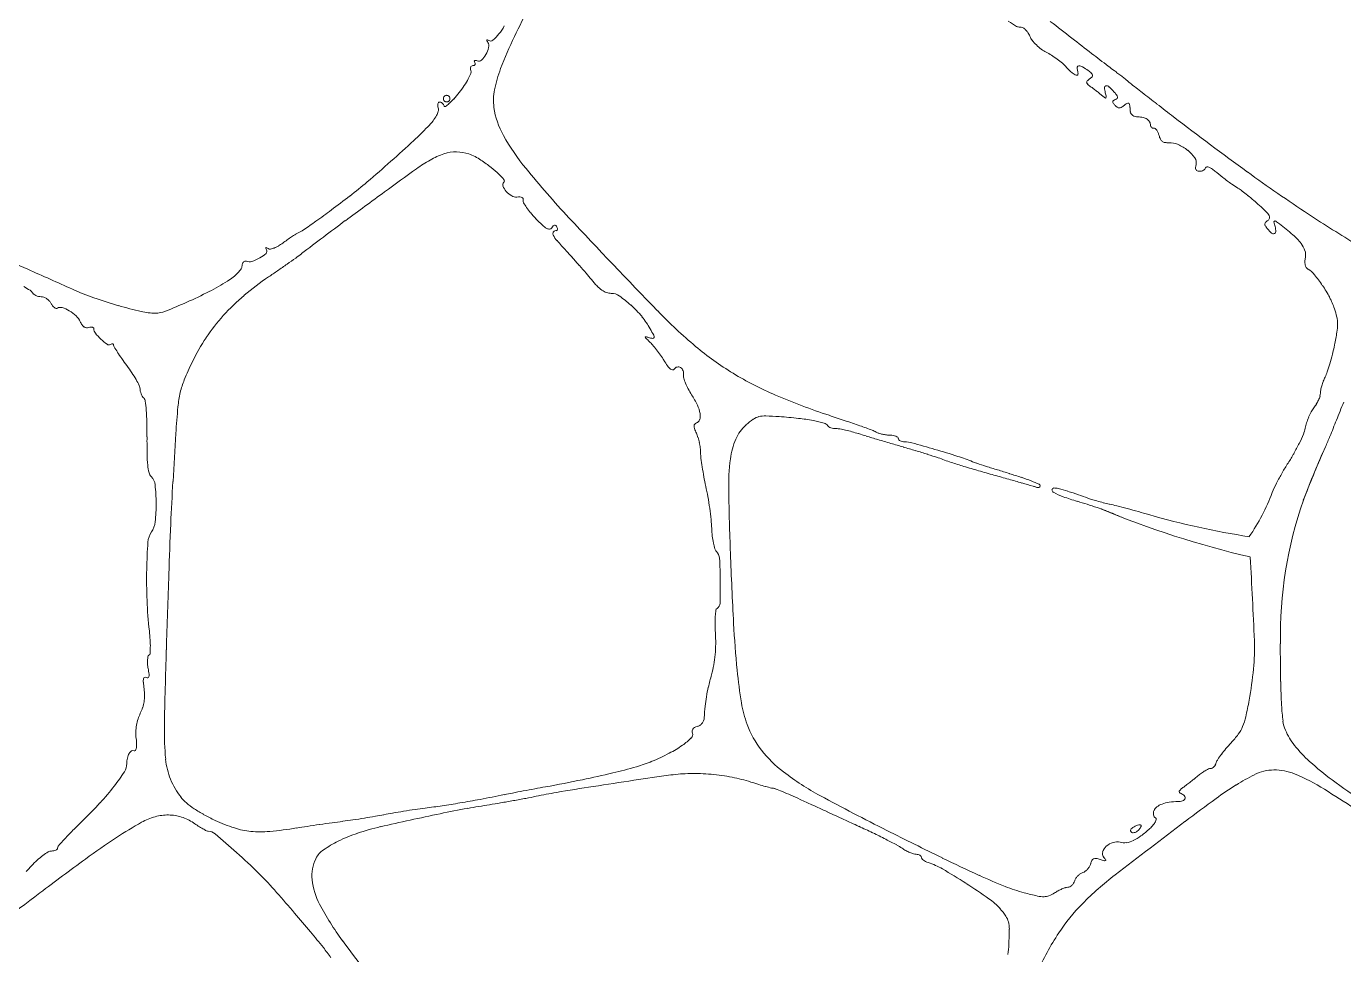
# Model space of a CAD drawing. Header units: millimetres. Extents: x 56222 to 3066687, y -650199 to -121287.
# Drawn here: x 141459.15 to 141472.14, y -184158.51 to -184149.36 of the extents above; entities that cross this region are included whole.
import ezdxf

# ---------------------------------------------------------------- set-up
doc = ezdxf.new("R2010")
doc.units = ezdxf.units.MM
doc.header["$MEASUREMENT"] = 0
doc.layers.add('FURNITURE', color=32, linetype='Continuous', lineweight=9)

msp = doc.modelspace()

# ---------------------------------------------------------------- linework, layer by layer
at = {"layer": 'FURNITURE', "lineweight": 0}
for centre, radius, start, end in [((141508.181, -184170.77), 49.082, 153.4892, 154.2695), ((141463.43, -184149.123), 0.494, 320.7489, 331.7058), ((141469.985, -184147.535), 2.115, 237.0752, 239.6902), ((141468.944, -184149.315), 0.0533, 239.6903, 276.778), ((141468.956, -184149.413), 0.0457, 64.4747, 96.7779), ((141468.93, -184149.467), 0.105, 47.1157, 64.4747), ((141468.893, -184149.507), 0.159, 33.1736, 47.1157), ((141468.798, -184149.569), 0.273, 23.8762, 33.1736), ((141540.855, -184057.541), 116.401, 232.03643, 232.16936), ((141463.7, -184149.499), 0.00839, 152.7301, 206.346), ((141463.697, -184149.497), 0.00426, 67.2144, 152.73), ((141463.873, -184149.414), 0.2, 206.3462, 211.7175), ((141463.661, -184149.583), 0.0971, 58.2824, 67.2145), ((141463.644, -184149.555), 0.0683, 347.141, 31.7175), ((141463.73, -184149.471), 0.0346, 238.2825, 309.8377), ((141463.46, -184149.147), 0.456, 309.8376, 320.7488), ((141467.665, -184151.244), 4.107, 154.2696, 159.0723), ((141469.228, -184149.379), 0.197, 203.8763, 218.0426), ((141469.426, -184149.223), 0.449, 218.0425, 225.6992), ((141469.45, -184149.199), 0.483, 225.6992, 233.1656), ((141518.31, -184086.573), 79.643, 232.16934, 232.34604), ((141463.492, -184149.53), 0.221, 312.0885, 330.256), ((141463.465, -184149.514), 0.252, 330.256, 347.1409), ((141469.365, -184149.313), 0.341, 233.1655, 242.848), ((141468.929, -184150.163), 0.615, 57.3356, 62.848), ((141468.691, -184150.535), 1.056, 53.66, 57.3356), ((141527.481, -184074.688), 94.655, 232.34601, 232.47069), ((141463.565, -184149.775), 0.0333, 157.6339, 184.7847), ((141463.598, -184149.772), 0.0663, 184.7846, 200.9935), ((141463.554, -184149.771), 0.0222, 122.92, 157.6339), ((141463.499, -184149.81), 0.0393, 338.2069, 20.9936), ((141463.555, -184149.772), 0.0238, 90, 122.9201), ((141463.555, -184149.713), 0.0353, 269.9999, 291.5409), ((141463.562, -184149.731), 0.0158, 291.5408, 330.6865), ((141463.576, -184149.704), 0.0067, 121.6885, 189.3907), ((141463.599, -184149.701), 0.0301, 189.3907, 211.7175), ((141463.58, -184149.71), 0.0138, 79.7129, 121.6886), ((141463.544, -184149.735), 0.0348, 9.985, 31.7175), ((141463.563, -184149.731), 0.0157, 330.6866, 9.9852), ((141463.566, -184149.783), 0.0878, 69.0064, 79.7129), ((141463.613, -184149.663), 0.0409, 249.0064, 312.0885), ((141465.04, -184150.24), 1.296, 159.0724, 168.7146), ((141468.712, -184150.506), 1.021, 49.9556, 53.66), ((141469.084, -184150.063), 0.442, 43.0269, 49.9555), ((141470.095, -184149.119), 0.942, 223.0269, 228.0553), ((141469.579, -184149.774), 0.0645, 171.2922, 200.9936), ((141469.531, -184149.767), 0.0165, 90.3405, 171.2922), ((141469.452, -184149.823), 0.0711, 352.258, 20.9936), ((141469.532, -184149.823), 0.0728, 59.7562, 90.3405), ((141469.303, -184150.216), 0.527, 52.6579, 59.7562), ((141469.3, -184150.22), 0.533, 47.913, 52.658), ((141471.263, -184147.875), 2.368, 232.4707, 234.2487), ((141468.313, -184151.972), 2.68, 53.26, 54.2487), ((141462.891, -184149.548), 0.702, 325.7258, 331.9177), ((141463.032, -184149.624), 0.542, 331.9176, 338.2069), ((141469.54, -184149.737), 0.111, 228.0553, 252.295), ((141469.51, -184149.831), 0.0126, 252.2949, 352.2579), ((141469.626, -184149.911), 0.0177, 135.3978, 191.3768), ((141469.638, -184149.909), 0.0306, 191.3769, 229.4494), ((141469.733, -184150.017), 0.168, 124.6834, 135.3977), ((141469.973, -184149.517), 0.546, 229.4494, 234.1163), ((141469.539, -184149.737), 0.172, 304.6834, 315.2168), ((141469.636, -184149.848), 0.0307, 9.9329, 47.9129), ((141469.648, -184149.845), 0.0182, 315.2168, 9.9329), ((141468.216, -184152.102), 2.842, 52.3139, 53.26), ((141468.407, -184151.856), 2.531, 51.3761, 52.3139), ((141469.708, -184150.228), 0.447, 47.9909, 51.3761), ((141470.35, -184149.514), 0.514, 227.9908, 231.9997), ((141519.439, -184086.683), 80.247, 231.9998, 232.11095), ((141463.297, -184150.074), 0.0323, 157.376, 180), ((141463.297, -184150.074), 0.0327, 134.9999, 157.3759), ((141463.297, -184150.074), 0.0327, 112.6241, 135.0001), ((141463.297, -184150.073), 0.0323, 90, 112.624), ((141463.297, -184150.073), 0.0323, 67.376, 90), ((141463.297, -184150.074), 0.0327, 44.9999, 67.3759), ((141463.297, -184150.074), 0.0327, 22.6241, 45.0001), ((141463.297, -184150.074), 0.0323, 360, 22.624), ((141462.349, -184149.168), 1.365, 318.2449, 321.6753), ((141462.449, -184149.247), 1.237, 321.6752, 325.7258), ((141464.278, -184150.088), 0.519, 168.7146, 187.8046), ((141468.729, -184151.238), 1.578, 52.8388, 54.1163), ((141468.185, -184151.955), 2.478, 51.928, 52.8388), ((141468.269, -184151.848), 2.342, 51.0086, 51.9281), ((141469.207, -184150.689), 0.85, 49.0502, 51.0086), ((141470.033, -184149.737), 0.41, 229.0502, 233.5265), ((141469.8, -184149.963), 0.0163, 96.473, 182.7923), ((141470.036, -184149.951), 0.252, 182.7924, 194.6551), ((141469.793, -184150.061), 0.00662, 233.5264, 318.8656), ((141468.89, -184150.251), 0.932, 12.1685, 14.655), ((141469.803, -184149.985), 0.0383, 48.2123, 96.473), ((141469.789, -184150.057), 0.0128, 318.8658, 12.1685), ((141469.388, -184150.448), 0.66, 42.1447, 48.2123), ((141469.523, -184150.326), 0.478, 37.1936, 42.1447), ((141469.867, -184150.065), 0.0462, 9.677, 37.1936), ((141469.897, -184150.06), 0.0162, 314.5365, 9.677), ((141498.352, -184113.781), 45.911, 232.1109, 232.3394), ((141463.027, -184150.147), 0.194, 331.1096, 344.7114), ((141463.264, -184150.136), 0.0556, 166.9088, 186.4096), ((141463.325, -184150.129), 0.117, 186.4097, 197.6088), ((141463.237, -184150.13), 0.0277, 137.6211, 166.9091), ((141463.157, -184150.182), 0.0591, 344.7114, 17.6088), ((141463.227, -184150.121), 0.0144, 90, 137.6211), ((141463.227, -184150.138), 0.0314, 65.0911, 90.0001), ((141463.216, -184150.16), 0.0564, 49.0444, 65.0912), ((141463.211, -184150.167), 0.065, 34.0927, 49.0444), ((141463.297, -184150.074), 0.0323, 180, 202.624), ((141463.214, -184150.165), 0.0611, 18.4348, 34.0928), ((141463.297, -184150.073), 0.0327, 202.6241, 225.0001), ((141463.28, -184150.142), 0.00892, 198.435, 303.1827), ((141463.297, -184150.073), 0.0327, 224.9999, 247.3759), ((141463.297, -184150.074), 0.0323, 247.376, 270), ((141463.12, -184149.897), 0.302, 303.1828, 311.6269), ((141463.297, -184150.074), 0.0323, 270, 292.624), ((141463.297, -184150.073), 0.0327, 292.6241, 315.0001), ((141463.297, -184150.073), 0.0327, 314.9999, 337.3759), ((141462.944, -184149.699), 0.566, 311.6268, 318.2449), ((141463.297, -184150.074), 0.0323, 337.376, 0), ((141464.524, -184150.055), 0.768, 187.8046, 209.7149), ((141469.88, -184150.104), 0.0145, 123.6234, 176.6367), ((141469.888, -184150.105), 0.0223, 176.6366, 216.0623), ((141470.052, -184149.985), 0.226, 216.0623, 223.2749), ((141469.922, -184150.169), 0.0916, 110.0577, 123.6233), ((141469.994, -184150.039), 0.146, 223.2749, 234.8916), ((141469.874, -184150.037), 0.0484, 290.0578, 314.5366), ((141469.929, -184150.132), 0.0331, 234.8916, 269.9467), ((141469.929, -184150.126), 0.0393, 269.9468, 301.2041), ((141469.831, -184149.964), 0.229, 301.2042, 309.6901), ((141470.084, -184150.269), 0.168, 121.4866, 129.6901), ((141470.028, -184150.177), 0.06, 103.8143, 121.4866), ((141470.018, -184150.138), 0.0199, 69.7369, 103.8145), ((141470.022, -184150.128), 0.00886, 7.5318, 69.737), ((141469.297, -184150.224), 0.74, 6.4219, 7.5316), ((141467.196, -184150.46), 2.855, 6.0155, 6.422), ((141466.906, -184150.491), 3.147, 5.6123, 6.0155), ((141467.576, -184150.425), 2.473, 5.1295, 5.6124), ((141516.684, -184090.029), 75.915, 232.33944, 232.4962), ((141462.373, -184149.657), 1.013, 316.6869, 321.2255), ((141462.884, -184150.068), 0.357, 321.2256, 331.1096), ((141470.076, -184150.2), 0.0374, 185.1296, 216.0688), ((141470.098, -184150.185), 0.0637, 216.0688, 236.8235), ((141470.108, -184150.169), 0.0832, 236.8235, 254.7917), ((141470.114, -184150.149), 0.104, 254.7917, 269.9999), ((141470.114, -184150.471), 0.218, 76.6907, 90), ((141470.136, -184150.377), 0.122, 56.0721, 76.6907), ((141470.157, -184150.346), 0.0841, 30.5411, 56.0721), ((141470.172, -184150.336), 0.0662, 0.0001, 30.5411), ((141491.741, -184122.531), 34.945, 232.4962, 233.9841), ((141461.135, -184148.49), 2.714, 312.6383, 316.6869), ((141466.029, -184149.196), 2.501, 209.7149, 218.8041), ((141470.265, -184150.336), 0.0264, 180, 205.1414), ((141470.266, -184150.336), 0.0277, 205.1413, 229.382), ((141470.268, -184150.334), 0.0301, 229.3821, 252.5031), ((141470.269, -184150.33), 0.0345, 252.503, 273.3775), ((141470.272, -184150.384), 0.0195, 49.5398, 93.3776), ((141470.23, -184150.433), 0.0844, 34.7785, 49.5396), ((141470.193, -184150.459), 0.129, 22.6698, 34.7784), ((141470.135, -184150.483), 0.192, 13.692, 22.6698), ((141470.475, -184150.4), 0.157, 193.692, 207.2783), ((141452.123, -184138.703), 16.018, 311.5495, 312.6383), ((141470.391, -184150.443), 0.0633, 207.2783, 234.0607), ((141470.392, -184150.442), 0.0652, 234.0608, 260.3518), ((141470.41, -184150.337), 0.171, 260.3518, 273.1524), ((141470.43, -184150.704), 0.196, 66.265, 93.1525), ((141470.338, -184150.915), 0.426, 51.2055, 66.265), ((141470.374, -184150.87), 0.369, 35.2105, 51.2055), ((141452.408, -184139.025), 15.588, 310.4104, 311.5494), ((141463.919, -184152.053), 1.583, 119.7217, 125.5014), ((141463.507, -184151.332), 0.753, 108.3498, 119.7217), ((141463.395, -184150.992), 0.395, 89.9277, 108.3498), ((141463.395, -184150.954), 0.356, 70.3472, 89.9279), ((141463.337, -184151.117), 0.53, 55.8032, 70.3473), ((141462.446, -184152.427), 2.114, 52.4072, 55.8033), ((141470.61, -184150.703), 0.0795, 345.345, 35.2105), ((141486.711, -184184.004), 40.83, 125.5014, 126.0496), ((141463.185, -184151.467), 0.903, 45.992, 52.4072), ((141463.387, -184151.258), 0.612, 39.138, 45.992), ((141470.51, -184145.592), 8.25, 218.8042, 223.2651), ((141470.841, -184150.764), 0.159, 165.345, 176.0846), ((141470.721, -184150.755), 0.0392, 176.0846, 206.5027), ((141470.709, -184150.762), 0.0248, 206.5029, 247.1789), ((141470.72, -184150.735), 0.0539, 247.1789, 269.9999), ((141470.72, -184150.711), 0.078, 270, 284.7917), ((141470.72, -184150.71), 0.0791, 284.7916, 299.4277), ((141470.726, -184150.721), 0.0666, 299.4278, 315.3697), ((141470.749, -184150.743), 0.0343, 315.3696, 341.5649), ((141470.793, -184150.758), 0.0125, 95.0692, 161.5651), ((141470.796, -184150.795), 0.049, 70.8939, 95.0691), ((141470.77, -184150.871), 0.13, 56.9822, 70.8939), ((141470.646, -184151.062), 0.357, 50.4476, 56.9821), ((141477.555, -184142.696), 10.493, 230.4476, 230.9876), ((141471.89, -184149.689), 1.493, 230.9875, 233.2642), ((141479.965, -184138.73), 14.917, 233.9841, 236.7949), ((141459.764, -184147.664), 4.242, 307.4107, 310.4103), ((141463.886, -184150.922), 0.0356, 135, 201.3002), ((141464.016, -184150.871), 0.176, 201.3002, 221.6557), ((141463.847, -184150.884), 0.0188, 314.9999, 39.1379), ((141471.643, -184150.019), 1.081, 233.2641, 236.0802), ((141473.028, -184147.96), 3.562, 236.0802, 237.239), ((141470.765, -184151.477), 0.62, 52.7207, 57.2389), ((141450.628, -184135.72), 19.279, 306.7388, 307.4108), ((141486.433, -184183.622), 40.357, 126.0495, 126.7277), ((141464.052, -184150.84), 0.223, 221.6558, 239.4659), ((141463.979, -184150.964), 0.0797, 239.466, 277.8668), ((141464.013, -184151.212), 0.171, 87.9492, 97.8669), ((141464.018, -184151.089), 0.0478, 62.307, 87.9493), ((141464.029, -184151.067), 0.0231, 22.0157, 62.3071), ((141464.023, -184151.069), 0.0294, 348.3618, 22.0156), ((141464.086, -184151.082), 0.0348, 168.3618, 209.2727), ((141464.59, -184150.8), 0.612, 209.2728, 214.3435), ((141469.576, -184153.039), 2.583, 51.1551, 52.7206), ((141469.393, -184153.265), 2.874, 49.6026, 51.1551), ((141469.719, -184152.882), 2.371, 47.8092, 49.6026), ((141456.535, -184143.633), 9.405, 305.5893, 306.7388), ((141464.663, -184150.75), 0.701, 214.3435, 219.8223), ((141464.935, -184150.524), 1.054, 219.8223, 223.8569), ((141469.971, -184152.604), 1.996, 45.1882, 47.8093), ((141471.257, -184151.31), 0.172, 29.3661, 45.1883), ((141471.375, -184151.244), 0.0364, 346.6622, 29.3662), ((141479.447, -184139.521), 13.973, 236.7948, 239.1205), ((141461.7, -184151.098), 0.327, 294.1036, 304.628), ((141501.897, -184204.348), 66.218, 126.72773, 127.19572), ((141456.824, -184144.038), 8.907, 304.6281, 305.5892), ((141465.623, -184149.863), 2.009, 223.8569, 226.5441), ((141464.397, -184151.156), 0.227, 226.5441, 239.9221), ((141464.309, -184151.308), 0.0509, 239.9223, 273.7133), ((141464.31, -184151.332), 0.0273, 273.7133, 327.4199), ((141464.442, -184151.415), 0.128, 137.0995, 147.4198), ((141464.364, -184151.343), 0.0221, 99.1563, 137.0995), ((141464.363, -184151.336), 0.0149, 49.925, 99.1563), ((141464.336, -184151.368), 0.0567, 31.7175, 49.9251), ((141464.376, -184151.359), 0.0138, 298.5519, 341.2824), ((141464.34, -184151.366), 0.0519, 15.1006, 31.7175), ((141464.37, -184151.357), 0.02, 341.2823, 15.1007), ((141540.655, -184079.571), 104.579, 223.26518, 223.96052), ((141471.39, -184151.309), 0.0245, 134.4602, 177.0881), ((141471.397, -184151.31), 0.0322, 177.088, 212.4487), ((141471.605, -184151.178), 0.278, 212.4488, 219.6901), ((141471.473, -184151.395), 0.144, 122.9732, 134.4601), ((141471.689, -184151.108), 0.388, 219.6902, 228.4133), ((141471.376, -184151.244), 0.0353, 302.9732, 346.6622), ((141471.464, -184151.287), 0.00917, 120.838, 192.1338), ((141472.57, -184151.049), 1.14, 192.1338, 194.4501), ((141471.464, -184151.288), 0.0103, 55.109, 120.8379), ((141471.223, -184151.396), 0.251, 2.6577, 14.45), ((141470.713, -184152.365), 1.324, 53.0297, 55.109), ((141469.958, -184153.368), 2.579, 49.232, 53.0296), ((141461.415, -184151.143), 0.442, 300.1694, 306.9185), ((141462.678, -184152.824), 1.66, 125.0628, 126.9185), ((141462.675, -184152.82), 1.656, 123.2035, 125.0628), ((141462.573, -184152.664), 1.469, 121.375, 123.2034), ((141461.926, -184151.603), 0.227, 114.1036, 121.3749), ((141464.375, -184151.403), 0.0303, 151.2819, 207.5488), ((141464.372, -184151.401), 0.027, 90, 151.282), ((141464.609, -184151.281), 0.295, 207.5487, 220.7806), ((141464.372, -184151.351), 0.0237, 269.9999, 298.5518), ((141467.208, -184149.039), 3.726, 220.7805, 222.8463), ((141471.451, -184151.376), 0.029, 228.4133, 286.3534), ((141471.454, -184151.385), 0.0194, 286.3534, 2.6578), ((141471.263, -184151.855), 0.581, 37.7489, 49.2319), ((141471.517, -184151.658), 0.259, 19.4494, 37.7489), ((141486.193, -184091.321), 66.202, 245.60896, 245.90506), ((141461.285, -184151.345), 0.343, 299.5665, 312.3684), ((141461.518, -184151.547), 0.00483, 126.0567, 204.0726), ((141461.623, -184151.5), 0.12, 204.0725, 211.7175), ((141461.519, -184151.548), 0.00676, 64.2384, 126.0565), ((141461.497, -184151.578), 0.0281, 312.3684, 31.7175), ((141461.447, -184151.696), 0.171, 58.2825, 64.2385), ((141461.554, -184151.524), 0.0318, 238.2825, 279.8798), ((141461.526, -184151.363), 0.195, 279.8798, 290.7544), ((141461.495, -184151.28), 0.284, 290.7544, 300.1695), ((141460.293, -184149.528), 2.603, 305.6082, 307.1957), ((141460.683, -184155.091), 5.173, 41.8443, 42.8462), ((141471.645, -184151.612), 0.123, 347.6125, 19.4493), ((141562.058, -183921.683), 252.031, 245.90515, 246.0147), ((141461.006, -184151.566), 0.323, 316.1788, 325.1167), ((141461.226, -184151.72), 0.0535, 325.1167, 358.859), ((141461.363, -184151.723), 0.0832, 163.4429, 178.859), ((141461.322, -184151.711), 0.0408, 137.1568, 163.4428), ((141461.312, -184151.701), 0.0267, 103.2359, 137.1568), ((141461.312, -184151.702), 0.0279, 70.3584, 103.236), ((141461.351, -184151.594), 0.0869, 250.3584, 287.6186), ((141461.255, -184151.293), 0.403, 287.6186, 299.5665), ((141454.978, -184142.088), 11.746, 304.4944, 305.0492), ((141455.634, -184143.022), 10.605, 305.0492, 305.6082), ((141457.781, -184157.689), 9.067, 41.1861, 41.8443), ((141458, -184157.497), 8.777, 40.5241, 41.1862), ((141472.01, -184151.693), 0.25, 167.6124, 176.6831), ((141471.88, -184151.685), 0.12, 176.683, 192.4027), ((141471.841, -184151.694), 0.0795, 192.4029, 212.2182), ((141471.819, -184151.707), 0.0542, 212.2182, 238.6022), ((141471.659, -184151.969), 0.253, 39.4058, 58.6021), ((141459.917, -184149.948), 2.277, 297.1364, 302.3494), ((141460.772, -184151.297), 0.68, 302.3494, 308.1815), ((141460.916, -184151.481), 0.446, 308.1815, 316.1788), ((141463.023, -184154.039), 2.661, 123.8442, 130.3646), ((141456.246, -184143.934), 9.507, 303.8443, 304.4945), ((141461.893, -184154.17), 3.656, 39.2503, 40.5241), ((141465.465, -184151.251), 0.957, 219.2503, 224.2776), ((141470.822, -184152.657), 1.336, 33.8119, 39.4058), ((141458.308, -184153.341), 1.636, 57.4354, 59.9597), ((141459.152, -184152.019), 0.0682, 32.1431, 57.4355), ((141459.26, -184151.951), 0.0598, 212.1431, 232.8308), ((141459.299, -184151.901), 0.123, 232.8308, 244.8832), ((141459.304, -184151.889), 0.137, 244.8832, 256.4064), ((141460.771, -184149.334), 2.865, 246.0147, 250.5923), ((141458.921, -184148.005), 4.46, 293.9844, 297.1364), ((141462.684, -184153.64), 2.137, 130.3645, 138.0495), ((141465.013, -184151.692), 0.326, 224.2776, 235.5132), ((141464.94, -184151.798), 0.198, 235.5132, 250.4312), ((141464.92, -184151.854), 0.138, 250.4312, 270), ((141464.92, -184152.129), 0.137, 55.1986, 90), ((141464.364, -184152.93), 1.112, 47.7491, 55.1986), ((141470.779, -184152.686), 1.389, 28.0459, 33.8119), ((141459.298, -184151.915), 0.11, 256.4065, 270.0001), ((141459.298, -184152.099), 0.0742, 69.1384, 90), ((141459.276, -184152.157), 0.137, 55.9455, 69.1385), ((141459.269, -184152.167), 0.149, 43.258, 55.9455), ((141459.291, -184152.146), 0.118, 28.155, 43.2581), ((141459.543, -184152.012), 0.167, 208.1549, 217.966), ((141459.487, -184152.055), 0.0961, 217.966, 232.8114), ((141459.462, -184152.088), 0.0546, 232.8114, 252.8622), ((141459.451, -184152.125), 0.0165, 252.862, 301.7175), ((141459.489, -184152.187), 0.0572, 72.996, 121.7175), ((141459.412, -184152.439), 0.321, 59.3751, 72.9959), ((141461.263, -184147.938), 4.345, 250.5923, 253.9427), ((141461.223, -184148.075), 4.202, 253.9427, 257.1068), ((141458.508, -184147.074), 5.478, 291.5893, 293.9844), ((141464.318, -184152.98), 1.181, 39.9448, 47.7491), ((141471.336, -184152.389), 0.757, 18.9631, 28.046), ((141471.376, -184152.376), 0.715, 12.187, 18.9631), ((141459.388, -184152.48), 0.368, 46.3058, 59.3752), ((141459.514, -184152.348), 0.186, 24.4954, 46.3058), ((141459.865, -184152.188), 0.2, 204.4954, 215.019), ((141460.425, -184151.56), 0.627, 257.1068, 270), ((141460.425, -184151.921), 0.266, 270, 291.5892), ((141462.562, -184153.53), 1.973, 138.0495, 146.0615), ((141464.635, -184152.714), 0.766, 29.1559, 39.9447), ((141468.836, -184148.831), 4.804, 223.9605, 230.0606), ((141471.752, -184152.294), 0.33, 0.1154, 12.187), ((141459.768, -184152.257), 0.0811, 215.019, 235.6681), ((141459.751, -184152.281), 0.0513, 235.6681, 262.7716), ((141459.751, -184152.284), 0.0486, 262.7716, 290.9936), ((141459.802, -184152.419), 0.0959, 99.1826, 110.9936), ((141459.794, -184152.367), 0.0433, 77.7907, 99.1826), ((141459.799, -184152.346), 0.0214, 45.29, 77.7907), ((141459.804, -184152.34), 0.0137, 359.9999, 45.2899), ((141459.889, -184152.34), 0.0711, 180, 218.2568), ((141460.263, -184152.045), 0.548, 218.2568, 226.7554), ((141463.688, -184153.243), 1.851, 26.9184, 29.1558), ((141465.306, -184152.421), 0.0364, 349.2598, 26.9184), ((141469.163, -184151.908), 2.95, 348.4047, 350.8999), ((141471.578, -184152.295), 0.504, 350.9, 0.1153), ((141460.276, -184152.031), 0.566, 226.7555, 234.7319), ((141459.966, -184152.469), 0.0303, 234.732, 301.7175), ((141460.008, -184152.536), 0.0485, 106.5351, 121.7175), ((141459.999, -184152.507), 0.0181, 74.8431, 106.5349), ((141460.001, -184152.5), 0.011, 31.571, 74.8432), ((141459.996, -184152.503), 0.0168, 359.9999, 31.5706), ((141460.046, -184152.503), 0.0331, 180, 211.5637), ((141462.138, -184151.218), 2.488, 211.5636, 213.0001), ((141462.456, -184153.459), 1.845, 146.0614, 154.4858), ((141465.258, -184152.423), 0.00384, 76.8758, 192.2156), ((141465.276, -184152.419), 0.0218, 192.2157, 226.6207), ((141465.169, -184152.806), 0.397, 72.4838, 76.876), ((141466.831, -184150.773), 2.286, 226.6208, 227.8721), ((141465.375, -184152.151), 0.289, 252.4837, 260.855), ((141465.067, -184152.723), 0.343, 40.5393, 47.872), ((141464.388, -184153.304), 1.237, 37.7143, 40.5393), ((141465.331, -184152.426), 0.011, 260.8551, 349.2598), ((141467.687, -184150.203), 3.015, 230.0606, 238.7095), ((141469.85, -184152.049), 2.248, 345.9962, 348.4046), ((141461.607, -184151.563), 1.855, 213.0002, 215.3125), ((141462.551, -184150.894), 3.012, 215.3126, 216.9207), ((141464.309, -184154.344), 3.899, 154.4858, 157.3923), ((141464.285, -184153.384), 1.367, 34.9309, 37.7144), ((141464.534, -184153.21), 1.064, 31.5716, 34.9309), ((141466.205, -184152.183), 0.898, 211.5717, 215.6679), ((141469.695, -184152.01), 2.408, 343.7088, 345.9962), ((141458.922, -184153.621), 1.527, 33.688, 36.9207), ((141459.244, -184153.406), 1.14, 29.6637, 33.688), ((141465.612, -184152.609), 0.168, 215.6679, 229.8746), ((141465.529, -184152.707), 0.0401, 229.8746, 263.6602), ((141465.527, -184152.73), 0.0167, 263.6602, 328.2825), ((141465.581, -184152.763), 0.0465, 103.93, 148.2825), ((141465.58, -184152.759), 0.0423, 56.3034, 103.93), ((141465.567, -184152.778), 0.0656, 20.1672, 56.3034), ((141465.545, -184152.786), 0.0885, 351.2856, 20.1672), ((141467.829, -184149.969), 3.289, 238.7094, 246.9315), ((141471.601, -184152.639), 0.401, 333.5467, 341.422), ((141469.961, -184152.088), 2.131, 341.4219, 343.7089), ((141459.331, -184153.356), 1.04, 26.0026, 29.6637), ((141460.202, -184152.932), 0.071, 360, 26.0026), ((141461.429, -184153.144), 0.779, 157.3923, 166.9853), ((141465.697, -184152.81), 0.0656, 171.2857, 197.2353), ((141466.169, -184152.663), 0.559, 197.2352, 202.5978), ((141466.266, -184152.623), 0.664, 202.5979, 207.9818), ((141472.434, -184153.054), 0.529, 163.387, 168.0298), ((141472.495, -184153.073), 0.593, 158.8506, 163.3869), ((141472.391, -184153.032), 0.482, 153.5468, 158.8506), ((141460.382, -184152.932), 0.109, 180.0001, 192.6144), ((141460.446, -184152.917), 0.174, 192.6143, 201.4797), ((141460.441, -184152.919), 0.169, 201.4798, 210.4429), ((141460.371, -184152.96), 0.0886, 210.4429, 225), ((141460.271, -184153.061), 0.054, 8.059, 45), ((141458.686, -184153.285), 1.655, 4.9472, 8.059), ((141461.696, -184153.206), 1.053, 166.9853, 174.7871), ((141466.396, -184152.554), 0.811, 207.9819, 212.6146), ((141464.896, -184153.514), 0.969, 25.7017, 32.6147), ((141469.157, -184146.851), 6.678, 246.9314, 251.7715), ((141471.539, -184152.886), 0.388, 329.3807, 336.0708), ((141471.584, -184152.906), 0.34, 336.0707, 343.0234), ((141471.811, -184152.975), 0.102, 343.0232, 0), ((141472.061, -184152.975), 0.148, 168.0299, 180), ((141458.446, -184153.306), 1.895, 1.4013, 4.9472), ((141470.998, -184154.055), 10.394, 174.7872, 176.2386), ((141465.484, -184153.231), 0.317, 9.7843, 25.7018), ((141465.673, -184153.198), 0.125, 342.4424, 9.7844), ((141472.383, -184153.464), 0.638, 151.4894, 156.7491), ((141472.071, -184153.295), 0.282, 141.8115, 151.4894), ((141471.59, -184152.916), 0.329, 321.8114, 329.3808), ((141452.597, -184145.447), 20.977, 338.1839, 338.7108), ((141455.784, -184153.371), 4.558, 359.5605, 1.4013), ((141465.762, -184153.297), 0.0256, 138.052, 180), ((141465.814, -184153.297), 0.0774, 179.9999, 200.4996), ((141465.773, -184153.307), 0.0408, 108.435, 138.052), ((141465.744, -184153.221), 0.0501, 288.435, 342.4424), ((141466.508, -184153.583), 0.392, 131.2835, 156.7823), ((141466.799, -184153.915), 0.834, 124.9779, 131.2835), ((141466.416, -184153.367), 0.165, 104.0227, 124.9779), ((141466.436, -184153.448), 0.248, 88.2335, 104.0226), ((141466.353, -184156.155), 2.957, 85.6608, 88.2335), ((141466.156, -184158.745), 5.555, 83.6812, 85.6608), ((141466.553, -184155.16), 1.948, 79.3551, 83.6811), ((141466.644, -184154.678), 1.457, 75.0822, 79.3551), ((141467.004, -184153.328), 0.0596, 31.7175, 75.0822), ((141467.082, -184153.279), 0.0323, 211.7175, 240.4515), ((141467.126, -184153.201), 0.122, 240.4515, 251.1571), ((141462.038, -184168.468), 16.081, 71.171, 71.7715), ((141467.137, -184153.17), 0.155, 251.1571, 260.9167), ((141463.76, -184163.418), 10.746, 70.3588, 71.171), ((141462.904, -184165.817), 13.294, 69.8084, 70.3589), ((141472.156, -184153.393), 0.399, 161.9537, 169.5646), ((141472.407, -184153.474), 0.663, 156.7491, 161.9537), ((141454.69, -184146.285), 18.722, 337.6591, 338.1839), ((141466.517, -184153.454), 6.175, 179.5605, 181.1153), ((141514.613, -184156.922), 54.102, 176.2387, 176.7408), ((141466.412, -184153.073), 0.716, 200.4996, 204.4955), ((141465.47, -184153.502), 0.318, 16.5405, 24.4954), ((141465.135, -184153.602), 0.669, 11.9736, 16.5404), ((141466.805, -184153.71), 0.715, 156.7823, 173.0494), ((141467.139, -184153.155), 0.17, 260.9167, 270), ((141467.139, -184153.529), 0.204, 79.9749, 90), ((141466.958, -184154.556), 1.247, 77.3479, 79.9749), ((141466.921, -184154.72), 1.415, 74.6998, 77.3479), ((141466.922, -184154.714), 1.408, 72.042, 74.6997), ((141468.774, -184149.001), 4.596, 252.042, 253.0547), ((141473.509, -184133.459), 20.844, 253.0547, 253.3845), ((141467.396, -184153.603), 0.279, 60.9576, 69.8084), ((141467.609, -184153.219), 0.16, 240.9576, 251.7439), ((141474.194, -184131.163), 23.24, 253.3845, 253.7131), ((141467.683, -184152.995), 0.396, 251.744, 257.2176), ((141467.688, -184152.971), 0.42, 257.2176, 262.6018), ((141467.67, -184153.115), 0.275, 262.6018, 270), ((141467.67, -184153.597), 0.207, 81.3138, 90), ((141467.683, -184153.512), 0.121, 68.3053, 81.3137), ((141467.701, -184153.465), 0.0703, 51.2312, 68.3053), ((141467.735, -184153.423), 0.016, 0, 51.2311), ((141467.77, -184153.423), 0.0185, 180, 222.0575), ((141467.792, -184153.403), 0.0484, 222.0576, 242.6198), ((141467.805, -184153.377), 0.0775, 242.6198, 258.592), ((141470.24, -184152.753), 1.631, 333.9173, 337.3708), ((141471.471, -184153.267), 0.297, 337.3708, 349.5646), ((141468.681, -184152.034), 3.596, 335.8772, 337.659), ((141461.628, -184153.549), 1.286, 181.1152, 186.0935), ((141465.123, -184153.604), 0.68, 7.427, 11.9736), ((141465.427, -184153.564), 0.374, 0.3107, 7.427), ((141466.27, -184153.56), 0.469, 180.3106, 187.0333), ((141473.239, -184134.435), 19.831, 253.7132, 254.0833), ((141467.814, -184153.334), 0.121, 258.592, 270), ((141465.353, -184162.086), 8.921, 73.2777, 74.0833), ((141467.814, -184153.718), 0.263, 74.408, 90), ((141463.063, -184170.743), 17.938, 73.6501, 74.408), ((141465.367, -184162.041), 8.875, 72.4689, 73.2777), ((141465.653, -184161.135), 7.924, 71.6789, 72.4689), ((141465.269, -184163.222), 10.101, 72.3212, 73.6502), ((141470.076, -184152.676), 1.812, 326.9642, 330.4787), ((141470.029, -184152.65), 1.865, 330.4787, 333.9173), ((141483.165, -184158.452), 12.246, 156.3514, 158.8339), ((141480.491, -184157.323), 9.344, 155.8772, 157.5473), ((141460.969, -184153.619), 0.623, 186.0935, 193.0902), ((141468.439, -184153.292), 2.654, 187.0332, 188.8974), ((141468.775, -184153.24), 2.994, 188.8974, 190.7728), ((141468.385, -184153.902), 2.307, 173.0494, 180.9362), ((141467.774, -184154.73), 1.178, 68.4511, 71.6789), ((141468.582, -184152.683), 1.023, 248.4512, 252.379), ((141471.434, -184143.706), 10.442, 252.379, 253.0925), ((141467.712, -184155.56), 2.059, 67.999, 72.3211), ((141471.703, -184142.819), 11.369, 253.0926, 253.8601), ((141468.725, -184153.052), 0.647, 247.9991, 251.8458), ((141472.551, -184141.385), 12.925, 251.8459, 252.2815), ((141472.487, -184141.585), 12.715, 252.2816, 252.8087), ((141473.213, -184154.717), 1.931, 146.9642, 150.3), ((141460.44, -184153.742), 0.0794, 193.0901, 225), ((141460.289, -184153.893), 0.134, 6.114, 45), ((141468.634, -184153.266), 2.851, 190.7728, 192.7185), ((141472.151, -184141.27), 12.982, 253.8601, 254.555), ((141458.62, -184190.246), 37.829, 74.3252, 74.555), ((141473.689, -184137.7), 16.781, 252.8088, 253.2369), ((141462.44, -184176.632), 23.689, 73.9988, 74.3252), ((141467.803, -184157.239), 3.624, 71.3235, 73.2369), ((141468.341, -184155.647), 1.945, 68.2744, 71.3235), ((141473.422, -184154.836), 2.171, 150.3, 153.355), ((141484.085, -184158.808), 13.233, 157.5473, 158.8339), ((141458.642, -184154.069), 1.79, 0.2693, 6.114), ((141493.559, -184155.723), 33.015, 176.7407, 177.4677), ((141463.79, -184154.36), 2.114, 9.932, 12.7185), ((141492.764, -184153.504), 26.689, 180.9361, 182.2473), ((141459.061, -184188.414), 35.946, 73.817, 73.9988), ((141467.954, -184156.62), 2.992, 66.6411, 68.2745), ((141468.978, -184154.244), 0.367, 69.0352, 73.8171), ((141469.131, -184153.842), 0.0636, 249.0352, 263.5024), ((141469.128, -184153.875), 0.0304, 263.5023, 288.5977), ((141469.132, -184153.887), 0.018, 288.5977, 323.0141), ((141469.133, -184153.888), 0.0159, 360, 66.6411), ((141469.133, -184153.888), 0.0164, 323.0142, 0), ((141469.283, -184153.927), 0.0166, 89.9999, 180.5291), ((141469.296, -184153.927), 0.0297, 180.529, 240.7075), ((141469.587, -184153.409), 0.623, 240.7075, 250.3113), ((141469.283, -184154.087), 0.177, 75.2815, 90), ((141468.53, -184156.955), 3.142, 73.4719, 75.2814), ((141468.646, -184156.565), 2.735, 71.1832, 73.4718), ((141469.54, -184153.24), 2.028, 325.4945, 339.3309), ((141473.197, -184154.723), 1.92, 153.3551, 156.4424), ((141458.752, -184154.069), 1.68, 353.9947, 0.2693), ((141462.459, -184154.593), 3.466, 8.0077, 9.9321), ((141470.17, -184151.779), 2.355, 250.3112, 253.8835), ((141468.301, -184158.248), 4.379, 72.559, 73.8834), ((141468.93, -184155.732), 1.855, 68.1217, 71.1831), ((141468.24, -184158.441), 4.581, 71.2788, 72.559), ((141469.778, -184153.618), 0.423, 248.1217, 253.0951), ((141470.306, -184151.883), 2.236, 253.0951, 254.5437), ((141470.38, -184151.615), 2.514, 254.5438, 255.9965), ((141470.332, -184151.809), 2.315, 255.9966, 257.5422), ((141469.283, -184156.552), 2.543, 75.8554, 77.5421), ((141467.541, -184163.467), 9.674, 75.2308, 75.8553), ((141475.659, -184155.384), 4.141, 160.916, 180.8403), ((141462.617, -184154.57), 3.307, 6.0663, 8.0077), ((141464.624, -184154.357), 1.288, 2.1421, 6.0663), ((141468.403, -184157.961), 4.075, 70.0114, 71.2788), ((141473.277, -184145.695), 9.129, 247.2532, 256.9908), ((141469.556, -184154.79), 0.7, 65.3486, 70.0113), ((141470.68, -184152.341), 1.994, 245.3485, 248.6589), ((141467.291, -184164.416), 10.656, 74.612, 75.2308), ((141467.912, -184162.159), 8.314, 73.8667, 74.612), ((141472.369, -184146.75), 7.727, 253.8667, 261.3799), ((141460.547, -184154.456), 0.196, 144.9915, 176.0781), ((141460.214, -184154.223), 0.21, 324.9915, 353.9947), ((141511.367, -184156.511), 50.84, 177.4677, 178.0239), ((141466.937, -184154.271), 1.027, 182.1422, 186.3149), ((141466.016, -184154.831), 5.678, 176.0781, 178.7963), ((141466.699, -184154.297), 0.787, 186.315, 191.4109), ((141466.59, -184154.319), 0.676, 191.4109, 196.3305), ((141466, -184154.492), 0.0611, 196.3305, 225), ((141465.883, -184154.609), 0.104, 3.4121, 45), ((141461.27, -184154.884), 4.726, 0.7402, 3.4122), ((141516.396, -184152.577), 50.34, 182.2472, 183.0374), ((141194.695, -184168.849), 276.894, 2.78084, 2.95171), ((141465.134, -184154.812), 4.796, 178.7963, 182.4634), ((141711.88, -184163.429), 251.472, 178.02391, 178.19396), ((141460.449, -184154.894), 5.546, 358.44, 0.7403), ((141464.79, -184154.827), 4.452, 182.4633, 186.341), ((141466.825, -184155.235), 0.881, 172.1243, 176.0283), ((141465.977, -184155.118), 0.0254, 121.7175, 172.1243), ((141465.931, -184155.044), 0.0621, 301.7174, 358.4401), ((141466.863, -184155.238), 0.919, 176.0283, 180.7352), ((141467.587, -184155.229), 1.643, 180.7353, 183.7835), ((141476.621, -184154.687), 10.509, 183.0374, 185.5628), ((141458.592, -184155.516), 1.784, 3.505, 6.341), ((141464.542, -184155.43), 1.408, 359.3891, 3.7836), ((141459.475, -184155.464), 0.9, 355.1347, 358.9019), ((141459.441, -184155.464), 0.934, 358.9019, 3.5049), ((141523.969, -184157.504), 63.468, 178.19391, 178.881), ((141464.64, -184155.431), 1.31, 354.7502, 359.3891), ((141468.914, -184155.471), 2.35, 354.57, 1.3719), ((141503.901, -184155.327), 32.384, 180.2088, 180.869), ((141460.633, -184155.621), 0.286, 176.5387, 184.6736), ((141460.557, -184155.617), 0.21, 167.74, 176.5386), ((141460.78, -184155.609), 0.434, 184.6736, 190.6252), ((141460.373, -184155.577), 0.0221, 121.7175, 167.7401), ((141460.349, -184155.539), 0.0227, 301.7175, 355.1347), ((141464.872, -184155.466), 1.075, 344.6778, 349.9855), ((141464.708, -184155.437), 1.242, 349.9855, 354.7502), ((141460.324, -184155.792), 0.0162, 110.2217, 168.9316), ((141460.325, -184155.794), 0.0191, 58.2825, 110.2218), ((141460.348, -184155.757), 0.0243, 238.2825, 278.8035), ((141460.35, -184155.77), 0.0117, 278.8036, 348.3696), ((141459.298, -184155.887), 1.074, 7.65, 10.6253), ((141460.279, -184155.755), 0.0835, 348.3695, 7.65), ((141469.934, -184156.853), 4.173, 164.6779, 166.4125), ((141471.262, -184155.209), 5.124, 185.5628, 189.1962), ((141467.697, -184155.356), 3.572, 349.6, 354.57), ((141460.428, -184155.812), 0.123, 168.9316, 184.9611), ((141461.709, -184155.701), 1.408, 184.961, 187.6394), ((141459.787, -184155.959), 0.531, 0.4332, 7.6394), ((141467.244, -184156.203), 1.406, 166.4126, 170.3175), ((141476.852, -184155.737), 5.331, 180.869, 183.3752), ((141459.957, -184155.961), 0.361, 341.8136, 351.295), ((141459.931, -184155.958), 0.387, 351.2951, 0.4333), ((141467.137, -184156.185), 1.297, 170.3175, 174.4204), ((141467.298, -184155.851), 1.108, 189.1962, 200.5132), ((141467.338, -184155.29), 3.937, 347.1588, 349.6), ((141460.605, -184156.298), 0.369, 152.9862, 162.3209), ((141459.922, -184155.95), 0.397, 332.9862, 341.8136), ((141465.746, -184156.169), 0.0917, 338.1887, 356.5411), ((141468.969, -184156.364), 3.138, 174.4203, 176.5411), ((141470.621, -184156.038), 0.57, 336.9966, 347.1588), ((141473.952, -184155.908), 2.426, 183.3752, 187.0595), ((141460.71, -184156.326), 0.478, 170.4693, 178.299), ((141460.675, -184156.32), 0.442, 162.3209, 170.4693), ((141463.204, -184156.317), 2.691, 178.881, 185.6873), ((141465.755, -184156.308), 0.0375, 143.324, 173.6937), ((141465.761, -184156.309), 0.0433, 173.6937, 200.9936), ((141465.767, -184156.317), 0.0529, 118.6075, 143.3237), ((141465.796, -184156.371), 0.114, 104.655, 118.6076), ((141465.746, -184156.179), 0.0842, 284.655, 304.1226), ((141465.738, -184156.166), 0.0999, 304.1227, 321.2469), ((141465.736, -184156.165), 0.102, 321.2469, 338.1886), ((141467.156, -184155.904), 0.957, 200.5132, 217.9567), ((141470.804, -184156.116), 0.372, 323.5717, 336.9965), ((141471.884, -184156.164), 0.343, 187.0594, 202.6765), ((141472.136, -184156.059), 0.615, 202.6765, 219.0106), ((141460.772, -184156.328), 0.54, 178.2991, 185.4475), ((141459.267, -184156.472), 0.973, 1.9531, 5.4476), ((141465.214, -184155.86), 0.713, 304.9876, 313.9858), ((141465.678, -184156.341), 0.0453, 313.9858, 20.9936), ((141472.098, -184157.416), 1.458, 137.0009, 139.9497), ((141470.324, -184155.762), 0.968, 317.0009, 323.5716), ((141460.307, -184156.605), 0.162, 150.2871, 167.7602), ((141460.23, -184156.562), 0.0735, 122.8401, 150.2871), ((141460.203, -184156.519), 0.0232, 58.2826, 122.8401), ((141460.22, -184156.492), 0.00953, 238.2826, 322.9095), ((141460.193, -184156.471), 0.0435, 322.9095, 350.7735), ((141460.036, -184156.446), 0.203, 350.7735, 1.9531), ((141464.347, -184154.299), 2.502, 292.9422, 297.2302), ((141464.974, -184155.517), 1.132, 297.2302, 304.9876), ((141467.336, -184155.764), 1.185, 217.9567, 232.8155), ((141471.833, -184157.204), 1.119, 143.2351, 146.3862), ((141471.948, -184157.29), 1.262, 139.9497, 143.2351), ((141472.796, -184155.524), 1.465, 219.0107, 227.552), ((141459.997, -184156.626), 0.146, 326.9394, 0), ((141460.403, -184156.626), 0.26, 167.7602, 180), ((141461.233, -184156.513), 0.711, 185.6873, 202.1113), ((141463.54, -184150.899), 5.984, 283.4761, 285.7905), ((141464.812, -184155.398), 1.308, 285.7905, 292.9421), ((141471.016, -184157.104), 0.473, 120.3138, 125.5797), ((141470.979, -184157.041), 0.4, 115.0719, 120.3138), ((141470.83, -184156.722), 0.0479, 90.0593, 115.072), ((141470.83, -184156.642), 0.0322, 270.0592, 300.0812), ((141470.807, -184156.603), 0.0769, 300.0811, 315.737), ((141470.792, -184156.588), 0.0987, 315.737, 329.6004), ((141470.782, -184156.582), 0.11, 329.6003, 342.3912), ((141471.004, -184156.653), 0.123, 146.3862, 162.3912), ((141471.458, -184157.121), 0.433, 90.502, 116.8209), ((141471.459, -184157.212), 0.525, 67.7173, 90.502), ((141473.568, -184154.68), 2.609, 227.552, 233.8232), ((141458.34, -184155.548), 2.123, 322.2579, 326.9395), ((141461.231, -184156.514), 0.708, 202.1113, 218.5871), ((141460.808, -184137.969), 19.201, 280.3942, 281.5016), ((141462.87, -184148.102), 8.86, 281.5015, 283.4761), ((141471.641, -184200.446), 44.137, 98.4659, 98.9916), ((141469.58, -184186.599), 30.138, 97.7662, 98.4659), ((141465.712, -184158.233), 1.509, 90.5285, 97.7662), ((141465.717, -184158.866), 2.143, 84.9634, 90.5285), ((141465.717, -184158.874), 2.151, 79.407, 84.9633), ((141465.828, -184158.278), 1.544, 72.2833, 79.407), ((141467.882, -184151.848), 5.206, 252.2834, 253.1609), ((141468.352, -184154.425), 2.866, 232.8155, 241.4544), ((141468.736, -184154.401), 3.062, 307.1916, 308.1058), ((141468.566, -184154.185), 3.337, 308.1058, 309.01), ((141469.127, -184154.878), 2.446, 309.0099, 310.1513), ((141471.073, -184157.184), 0.572, 125.5796, 130.1512), ((141472.265, -184158.716), 2.22, 116.8208, 122.1795), ((141470.926, -184158.514), 1.931, 57.8689, 67.7173), ((141477.073, -184149.887), 8.547, 233.8232, 236.4142), ((141457.997, -184155.282), 2.557, 317.3992, 322.2579), ((141460.989, -184156.707), 0.4, 218.587, 229.7938), ((141458.979, -184132.309), 25.103, 280.6688, 281.2258), ((141466.431, -184169.855), 13.175, 100.8742, 101.2257), ((141471.98, -184198.744), 42.593, 100.7274, 100.8741), ((141472.633, -184202.191), 46.101, 100.5823, 100.7274), ((141463.073, -184151.682), 5.381, 280.7774, 281.8644), ((141470.161, -184188.957), 32.638, 100.3943, 100.5822), ((141465.182, -184161.725), 4.881, 99.4627, 101.8644), ((141471.733, -184201.028), 44.727, 98.9915, 99.4627), ((141467.35, -184153.609), 3.367, 253.161, 254.3775), ((141467.635, -184152.587), 4.428, 254.3775, 255.1533), ((141466.519, -184156.797), 0.0721, 255.1532, 270), ((141466.519, -184156.92), 0.051, 68.3191, 90), ((141464.376, -184162.311), 5.852, 67.5788, 68.3193), ((141465.177, -184160.369), 3.751, 66.209, 67.5788), ((141464.206, -184162.572), 6.159, 65.2642, 66.2091), ((141477.521, -184137.569), 22.054, 241.4544, 243.3743), ((141470.534, -184156.902), 0.0131, 162.3217, 221.6431), ((141470.555, -184156.909), 0.0348, 131.2561, 162.3216), ((141470.557, -184156.882), 0.0431, 221.643, 246.1383), ((141470.731, -184157.109), 0.302, 124.9161, 131.2562), ((141470.497, -184157.016), 0.104, 43.3806, 66.1383), ((141470.043, -184156.124), 0.9, 304.9161, 307.1916), ((141470.555, -184156.962), 0.0245, 337.3794, 43.3805), ((141473.13, -184160.091), 3.846, 122.1795, 125.7311), ((141455.446, -184183.161), 31.036, 56.57, 57.869), ((141456.741, -184154.128), 4.262, 314.0854, 317.3991), ((141461.337, -184156.295), 0.939, 229.7939, 235.7142), ((141461.495, -184156.063), 1.219, 235.7142, 240.9684), ((141464.265, -184165.861), 8.876, 98.2872, 99.0256), ((141463.768, -184162.451), 5.429, 97.22, 98.2871), ((141462.156, -184149.731), 7.392, 277.22, 278.5332), ((141466.799, -184174.74), 17.978, 100.5563, 101.4432), ((141461.943, -184148.311), 8.828, 278.5332, 279.6827), ((141461.462, -184145.488), 11.692, 279.6827, 280.6689), ((141464.731, -184163.642), 6.688, 98.7011, 100.5563), ((141462.669, -184150.164), 6.947, 278.7011, 279.6121), ((141461.715, -184144.534), 12.656, 279.612, 280.1935), ((141461.768, -184144.83), 12.356, 280.1934, 280.7774), ((141530.208, -184019.31), 151.576, 245.26417, 245.31184), ((141661.886, -183732.867), 466.835, 245.31179, 245.33242), ((141470.349, -184157.119), 0.0819, 126.6435, 159.0064), ((141470.428, -184157.225), 0.215, 110.8994, 126.6435), ((141470.471, -184157.337), 0.334, 98.3504, 110.8993), ((141470.511, -184157.609), 0.609, 90.3477, 98.3503), ((141470.506, -184156.832), 0.168, 270.3478, 286.7831), ((141470.544, -184156.957), 0.0368, 286.783, 337.3793), ((141479.124, -184168.423), 14.109, 125.7312, 127.2804), ((141463.778, -184161.393), 5.852, 134.0854, 135.3894), ((141462.008, -184160.318), 3.557, 118.8947, 123.5854), ((141460.589, -184157.748), 0.621, 105.6172, 118.8947), ((141460.549, -184157.602), 0.47, 89.2574, 105.6171), ((141460.549, -184157.567), 0.435, 72.1706, 89.2574), ((141460.541, -184157.591), 0.461, 55.8032, 72.1706), ((141461.685, -184155.908), 1.574, 235.8032, 237.8777), ((141461.773, -184155.563), 1.791, 240.9684, 244.9061), ((141461.723, -184155.669), 1.674, 244.9061, 251.9158), ((141465.104, -184178.333), 21.328, 97.9109, 98.2474), ((141463.601, -184167.517), 10.407, 97.3354, 97.9108), ((141461.559, -184151.651), 5.589, 277.3353, 278.3721), ((141461.043, -184148.143), 9.135, 278.3721, 279.0897), ((141461.11, -184148.565), 8.707, 279.0897, 279.8132), ((141462.027, -184153.868), 3.326, 279.8133, 281.2974), ((141466.922, -184175.475), 18.722, 102.2939, 103.2022), ((141463.312, -184160.299), 3.233, 99.7704, 101.2974), ((141464.199, -184165.45), 8.459, 99.0257, 99.7703), ((141467.286, -184177.142), 20.428, 101.4432, 102.2939), ((141676.747, -183700.508), 502.444, 245.33238, 245.35277), ((141611.078, -183843.632), 344.974, 245.35269, 245.37974), ((141643.571, -184384.444), 285.601, 127.28043, 127.45438), ((141470.138, -184157.12), 0.168, 319.0007, 331.8535), ((141470.347, -184157.118), 0.0806, 159.0064, 174.4619), ((141470.34, -184157.117), 0.0731, 174.462, 191.083), ((141470.326, -184157.12), 0.0592, 191.0829, 209.6448), ((141470.304, -184157.133), 0.0332, 209.6448, 238.2825), ((141470.279, -184157.174), 0.0149, 353.0871, 58.2825), ((141470.226, -184157.167), 0.0678, 331.8535, 353.0871), ((141461.982, -184159.621), 3.329, 135.3894, 137.3787), ((141461.415, -184156.339), 1.066, 237.8777, 240.6568), ((141461.453, -184156.27), 1.145, 240.6568, 242.8006), ((141460.947, -184157.256), 0.0367, 242.8005, 268.5945), ((141460.943, -184157.4), 0.108, 49.6255, 88.5946), ((141453.548, -184166.097), 11.524, 48.2264, 49.6255), ((141461.437, -184156.546), 0.751, 251.9158, 264.6731), ((141461.458, -184156.315), 0.983, 264.673, 275.4506), ((141461.159, -184153.173), 4.14, 275.4506, 279.1553), ((141463.491, -184167.643), 10.516, 98.5839, 99.1553), ((141465.107, -184178.35), 21.345, 98.2474, 98.5839), ((141462.915, -184158.796), 1.565, 108.4461, 116.0709), ((141463.235, -184159.758), 2.579, 103.2022, 108.4461), ((141463.818, -184164.974), 8.504, 64.3598, 65.3797), ((141464.46, -184163.638), 7.022, 63.1826, 64.3599), ((141497.899, -184096.921), 67.524, 243.37429, 243.89293), ((141470.068, -184157.288), 0.0277, 135.0039, 166.151), ((141470.057, -184157.285), 0.0163, 166.151, 209.7551), ((141470.068, -184157.279), 0.0287, 209.7551, 238.2825), ((141470.114, -184157.334), 0.0931, 122.3596, 135.0039), ((141470.067, -184157.281), 0.0269, 238.2825, 272.6496), ((141470.279, -184157.595), 0.401, 114.8767, 122.3596), ((141470.065, -184157.247), 0.0603, 272.6497, 291.4308), ((141469.893, -184157.008), 0.415, 294.9312, 307.145), ((141470.057, -184157.226), 0.0837, 291.4309, 307.2571), ((141470.042, -184157.206), 0.108, 307.2571, 320.3098), ((141470.126, -184157.265), 0.0374, 72.211, 114.8767), ((141470.024, -184157.192), 0.131, 320.3098, 336.382), ((141470.134, -184157.24), 0.0111, 336.382, 72.2112), ((141469.474, -184156.455), 1.109, 307.1451, 313.0061), ((141469.912, -184156.924), 0.467, 313.0062, 319.0007), ((141459.422, -184157.435), 0.0478, 295.586, 315.2246), ((141459.444, -184157.458), 0.0158, 315.2246, 0.0001), ((141459.488, -184157.458), 0.0278, 138.3091, 180), ((141463.952, -184161.434), 6.006, 137.3786, 138.3091), ((141465.204, -184165.131), 9.335, 123.5853, 125.8679), ((141462.712, -184158.382), 1.103, 116.0709, 124.8223), ((141464.646, -184163.269), 6.608, 62.1233, 63.1826), ((141467.494, -184157.886), 0.518, 55.2997, 62.1232), ((141468.035, -184157.104), 0.433, 235.2997, 241.046), ((141469.884, -184157.533), 0.124, 131.8418, 162.6301), ((141469.922, -184157.575), 0.181, 107.2885, 131.8419), ((141469.906, -184157.524), 0.127, 75.3449, 107.2886), ((141469.977, -184157.253), 0.153, 255.345, 278.7463), ((141469.963, -184157.157), 0.251, 278.7463, 294.9312), ((141459.907, -184158.282), 0.957, 132.5835, 137.3311), ((141459.754, -184158.116), 0.731, 126.7757, 132.5835), ((141474.359, -184177.793), 24.959, 125.8679, 127.1522), ((141459.681, -184158.018), 0.609, 121.01, 126.7757), ((141459.399, -184157.549), 0.0616, 90, 121.0099), ((141459.399, -184157.359), 0.128, 270, 280.5163), ((141459.408, -184157.407), 0.079, 280.5163, 295.586), ((141457.16, -184162.054), 6.103, 45.4441, 48.2264), ((141462.333, -184157.728), 0.365, 152.6556, 186.6406), ((141462.214, -184157.666), 0.232, 124.8223, 152.6556), ((141468.044, -184157.088), 0.451, 241.0461, 246.613), ((141468.018, -184157.147), 0.386, 246.613, 252.3526), ((141467.927, -184157.434), 0.085, 252.3526, 270), ((141467.927, -184157.608), 0.0886, 77.0624, 90), ((141467.933, -184157.58), 0.0598, 59.6945, 77.0624), ((141467.944, -184157.563), 0.0397, 37.965, 59.6945), ((141467.96, -184157.55), 0.0188, 359.9999, 37.965), ((141468, -184157.55), 0.0208, 180, 219.1739), ((141468.054, -184157.505), 0.0909, 219.174, 232.2763), ((141468.078, -184157.475), 0.13, 232.2764, 243.4928), ((141468.099, -184157.433), 0.177, 243.4928, 252.3912), ((141467.832, -184158.275), 0.707, 59.9115, 72.3912), ((141473.981, -184145.728), 13.172, 243.8929, 245.6342), ((141469.801, -184157.653), 0.158, 152.7654, 165.345), ((141469.692, -184157.597), 0.0358, 114.8942, 152.7654), ((141469.695, -184157.604), 0.0433, 81.4646, 114.8943), ((141469.664, -184157.81), 0.252, 72.3912, 81.4646), ((141470.114, -184156.393), 1.235, 252.3912, 254.4353), ((141469.818, -184157.512), 0.054, 162.63, 219.6902), ((141469.454, -184157.814), 0.418, 35.2446, 39.6902), ((141469.786, -184157.568), 0.0146, 254.4353, 303.0225), ((141469.791, -184157.576), 0.00593, 303.0224, 35.2445), ((141457.915, -184156.445), 1.753, 314.7866, 317.3311), ((141458.902, -184160.285), 3.62, 41.33, 45.4441), ((141465.099, -184162.99), 6.156, 57.3735, 59.9116), ((141471.12, -184152.045), 6.237, 245.6341, 248.2089), ((141469.638, -184157.844), 0.162, 135.8458, 147.0458), ((141469.635, -184157.841), 0.158, 124.5335, 135.8457), ((141469.598, -184157.787), 0.0923, 107.6089, 124.5335), ((141471.838, -184160.267), 3.205, 127.4544, 135.1372), ((141469.544, -184157.618), 0.0852, 287.6087, 305.9001), ((141469.507, -184157.567), 0.148, 305.9001, 317.9895), ((141469.503, -184157.562), 0.154, 317.9895, 329.8595), ((141469.543, -184157.586), 0.108, 329.8594, 345.3451), ((141462.659, -184157.69), 0.694, 186.6405, 207.6598), ((141465.013, -184163.125), 6.316, 54.9029, 57.3734), ((141469.386, -184156.384), 1.564, 248.2089, 255.4074), ((141469.539, -184158.279), 0.453, 112.6293, 117.8748), ((141469.514, -184158.219), 0.388, 107.2456, 112.6293), ((141469.422, -184157.925), 0.0808, 90, 107.2455), ((141469.422, -184157.801), 0.0437, 270, 296.8864), ((141469.403, -184157.763), 0.0862, 296.8864, 313.0486), ((141469.391, -184157.75), 0.104, 313.0485, 327.7835), ((141469.39, -184157.749), 0.105, 327.7834, 342.3912), ((141469.591, -184157.813), 0.106, 147.0458, 162.3912), ((141594.204, -184335.957), 223.4, 127.15224, 127.40846), ((141443.414, -184173.906), 24.245, 40.6911, 41.33), ((141468.29, -184158.462), 0.617, 41.2835, 54.9029), ((141470.161, -184153.405), 4.643, 255.4074, 257.0898), ((141469.19, -184157.644), 0.294, 257.0897, 269.6965), ((141469.189, -184157.812), 0.125, 269.6965, 292.1635), ((141469.114, -184157.629), 0.323, 292.1635, 303.2338), ((141469.533, -184158.268), 0.44, 117.8749, 123.2339), ((141449.781, -184168.431), 15.847, 39.8124, 40.6911), ((141464.472, -184156.739), 2.741, 207.6598, 216.5291), ((141468.147, -184158.587), 0.807, 34.6521, 41.2835), ((141470.834, -184159.268), 1.789, 135.1372, 147.0243), ((141468.667, -184158.228), 0.175, 14.0684, 34.6521), ((141468.558, -184158.255), 0.288, 359.44, 14.0684), ((141452.41, -184166.239), 12.425, 38.8869, 39.8124), ((141494.986, -184134.136), 40.714, 216.5291, 217.7656), ((141465.091, -184158.221), 3.754, 357.2067, 359.44), ((141471.816, -184159.905), 2.96, 147.0243, 155.673), ((141460.529, -184159.691), 1.994, 35.3092, 38.8869), ((141467.507, -184158.339), 1.336, 352.7413, 357.2066)]:
    msp.add_arc(centre, radius, start, end, dxfattribs=at)

doc.saveas('drawing.dxf')
